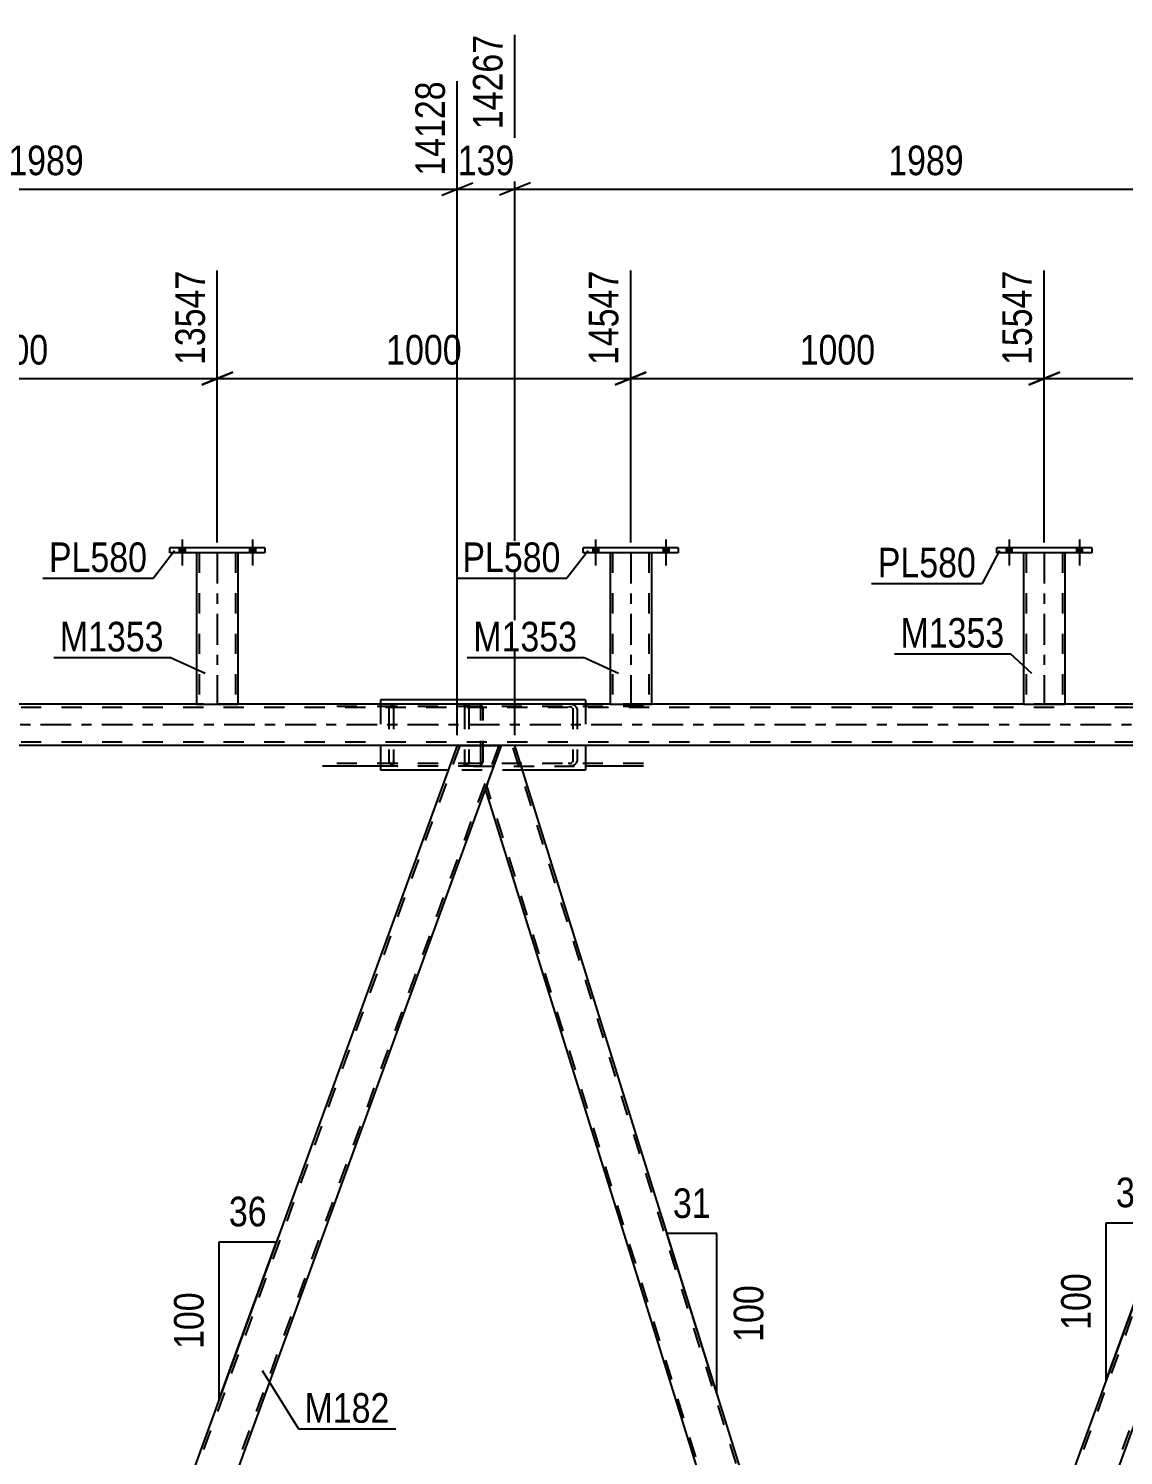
# Model space of a CAD drawing. Header units: millimetres. Extents: x -857 to 332, y -866 to -25.
# Drawn here: x -285.2 to -179.2, y -747.5 to -609.5 of the extents above; entities that cross this region are included whole.
import ezdxf

# ---------------------------------------------------------------- set-up
doc = ezdxf.new("R2010")
doc.units = ezdxf.units.MM
doc.linetypes.add('DXK_LINE_DOT2', pattern=[3.9198, 1.9599, -1.9599])
doc.linetypes.add('DXK_LINE_DOT3', pattern=[5.9187, 2.979, -0.9799, 0.9799, -0.9799])
doc.styles.add('Arial Narrow', font='ARIALN.TTF', dxfattribs={"height": 0.2})

# ---------------------------------------------------------------- blocks, each defined once
blk = doc.blocks.new('Part-570386455-6485 - 6466')
at = {"color": 2, "linetype": 'Continuous'}
for p, q in [((-251.09, -674.44), (-251.09, -674.84)), ((-231.27, -674.44), (-251.09, -674.44)), ((-231.27, -674.44), (-231.27, -674.84)), ((-251.09, -678.84), (-251.09, -681.24)), ((-231.27, -678.84), (-231.27, -681.24)), ((-244.55, -681.24), (-251.09, -681.24)), ((-231.27, -681.24), (-237.35, -681.24))]:
    blk.add_line(p, q, dxfattribs=at)
at = {"color": 7, "linetype": 'DXK_LINE_DOT2'}
for p, q in [((-251.09, -674.84), (-251.09, -678.84)), ((-231.27, -674.84), (-231.27, -678.84)), ((-237.35, -681.24), (-244.55, -681.24))]:
    blk.add_line(p, q, dxfattribs=at)
blk = doc.blocks.new('Part-570386455-6547 - 6466')
at = {"color": 2, "linetype": 'Continuous'}
for p, q in [((-262.29, -659.72), (-271.49, -659.72)), ((-271.49, -660.2), (-271.49, -659.72)), ((-262.29, -659.72), (-262.29, -660.2)), ((-262.29, -660.2), (-271.49, -660.2))]:
    blk.add_line(p, q, dxfattribs=at)
blk = doc.blocks.new('Part-570386455-6513 - 6466')
at = {"color": 7, "linetype": 'DXK_LINE_DOT2'}
for p, q in [((-127.13, -674.84), (-788.89, -674.84)), ((-264.89, -674.84), (-268.89, -674.84)), ((-224.89, -674.84), (-228.89, -674.84)), ((-184.89, -674.84), (-188.89, -674.84)), ((-127.13, -675.16), (-808.78, -675.16)), ((-127.13, -678.52), (-808.78, -678.52)), ((-238.1, -678.84), (-243.67, -678.84))]:
    blk.add_line(p, q, dxfattribs=at)
at = {"color": 2, "linetype": 'Continuous'}
for p, q in [((-268.89, -674.84), (-304.89, -674.84)), ((-228.89, -674.84), (-264.89, -674.84)), ((-188.89, -674.84), (-224.89, -674.84)), ((-148.89, -674.84), (-184.89, -674.84)), ((-243.67, -678.84), (-323.23, -678.84)), ((-158.54, -678.84), (-238.1, -678.84))]:
    blk.add_line(p, q, dxfattribs=at)
at = {"color": 7, "linetype": 'DXK_LINE_DOT3'}
blk.add_line((-127.13, -676.84), (-808.78, -676.84), dxfattribs=at)
blk = doc.blocks.new('Part-570386455-6542 - 6466')
at = {"color": 2, "linetype": 'Continuous'}
for p, q in [((-268.89, -660.2), (-268.89, -674.84)), ((-264.89, -660.2), (-264.89, -674.84)), ((-268.89, -674.84), (-264.89, -674.84))]:
    blk.add_line(p, q, dxfattribs=at)
at = {"color": 7, "linetype": 'DXK_LINE_DOT2'}
for p, q in [((-264.89, -660.2), (-268.89, -660.2)), ((-268.89, -660.2), (-268.86, -660.2)), ((-268.65, -660.2), (-268.65, -674.84)), ((-265.13, -660.2), (-265.13, -674.84)), ((-265.19, -674.84), (-265.15, -674.84)), ((-265.15, -674.84), (-265.19, -674.84)), ((-265.13, -674.84), (-265.15, -674.84)), ((-265.15, -674.84), (-265.13, -674.84))]:
    blk.add_line(p, q, dxfattribs=at)
at = {"color": 7, "linetype": 'DXK_LINE_DOT3'}
blk.add_line((-266.89, -660.2), (-266.89, -674.84), dxfattribs=at)
blk = doc.blocks.new('Part-570386455-6617 - 6466')
at = {"color": 2, "linetype": 'Continuous'}
for p, q in [((-182.29, -659.72), (-191.49, -659.72)), ((-191.49, -660.2), (-191.49, -659.72)), ((-182.29, -659.72), (-182.29, -660.2)), ((-182.29, -660.2), (-191.49, -660.2))]:
    blk.add_line(p, q, dxfattribs=at)
blk = doc.blocks.new('Bolt-570386455-6625 - 6466')
at = {"linetype": 'Continuous'}
for points in [[(-190.01, -659.72), (-190.57, -659.72), (-190.57, -660.2), (-190.01, -660.2)], [(-190.01, -659.72), (-190.57, -659.72), (-190.57, -660.2), (-190.01, -660.2)], [(-183.21, -659.72), (-183.77, -659.72), (-183.77, -660.2), (-183.21, -660.2)], [(-183.21, -659.72), (-183.77, -659.72), (-183.77, -660.2), (-183.21, -660.2)]]:
    blk.add_hatch(color=1, dxfattribs=at).paths.add_polyline_path(points)
at = {"color": 1, "linetype": 'Continuous'}
for p, q in [((-190.57, -659.72), (-190.57, -660.2)), ((-190.57, -659.72), (-190.57, -660.2)), ((-190.29, -658.92), (-190.29, -661.44)), ((-190.29, -658.92), (-190.29, -661.44)), ((-190.01, -659.72), (-190.01, -660.2)), ((-190.01, -659.72), (-190.01, -660.2)), ((-183.77, -659.72), (-183.77, -660.2)), ((-183.77, -659.72), (-183.77, -660.2)), ((-183.49, -658.92), (-183.49, -661.44)), ((-183.49, -658.92), (-183.49, -661.44)), ((-183.21, -659.72), (-183.21, -660.2)), ((-183.21, -659.72), (-183.21, -660.2))]:
    blk.add_line(p, q, dxfattribs=at)
blk = doc.blocks.new('Bolt-570386455-6642 - 6466')
at = {"linetype": 'Continuous'}
for points in [[(-270.01, -659.72), (-270.57, -659.72), (-270.57, -660.2), (-270.01, -660.2)], [(-270.01, -659.72), (-270.57, -659.72), (-270.57, -660.2), (-270.01, -660.2)], [(-263.21, -659.72), (-263.77, -659.72), (-263.77, -660.2), (-263.21, -660.2)], [(-263.21, -659.72), (-263.77, -659.72), (-263.77, -660.2), (-263.21, -660.2)]]:
    blk.add_hatch(color=1, dxfattribs=at).paths.add_polyline_path(points)
at = {"color": 1, "linetype": 'Continuous'}
for p, q in [((-270.57, -659.72), (-270.57, -660.2)), ((-270.57, -659.72), (-270.57, -660.2)), ((-270.29, -658.92), (-270.29, -661.44)), ((-270.29, -658.92), (-270.29, -661.44)), ((-270.01, -659.72), (-270.01, -660.2)), ((-270.01, -659.72), (-270.01, -660.2)), ((-263.77, -659.72), (-263.77, -660.2)), ((-263.77, -659.72), (-263.77, -660.2)), ((-263.49, -658.92), (-263.49, -661.44)), ((-263.49, -658.92), (-263.49, -661.44)), ((-263.21, -659.72), (-263.21, -660.2)), ((-263.21, -659.72), (-263.21, -660.2))]:
    blk.add_line(p, q, dxfattribs=at)
blk = doc.blocks.new('Part-570386455-6818 - 6466')
at = {"color": 2, "linetype": 'Continuous'}
for p, q in [((-188.89, -660.2), (-188.89, -674.84)), ((-184.89, -660.2), (-184.89, -674.84)), ((-188.89, -674.84), (-184.89, -674.84))]:
    blk.add_line(p, q, dxfattribs=at)
at = {"color": 7, "linetype": 'DXK_LINE_DOT2'}
for p, q in [((-184.89, -660.2), (-188.89, -660.2)), ((-188.89, -660.2), (-188.86, -660.2)), ((-188.65, -660.2), (-188.65, -674.84)), ((-185.13, -660.2), (-185.13, -674.84)), ((-185.15, -674.84), (-185.19, -674.84)), ((-185.19, -674.84), (-185.15, -674.84)), ((-185.15, -674.84), (-185.13, -674.84)), ((-185.13, -674.84), (-185.15, -674.84))]:
    blk.add_line(p, q, dxfattribs=at)
at = {"color": 7, "linetype": 'DXK_LINE_DOT3'}
blk.add_line((-186.89, -660.2), (-186.89, -674.84), dxfattribs=at)
blk = doc.blocks.new('Part-570386455-6834 - 6466')
at = {"color": 7, "linetype": 'DXK_LINE_DOT2'}
for p, q in [((-242.12, -674.84), (-242.45, -674.88)), ((-242.29, -675.1), (-242.12, -675.08)), ((-225.66, -674.84), (-242.12, -674.84)), ((-225.66, -675.08), (-242.12, -675.08)), ((-232.61, -674.88), (-232.95, -674.84)), ((-232.95, -675.08), (-232.78, -675.1)), ((-242.93, -675.14), (-242.99, -675.32)), ((-242.99, -675.32), (-242.99, -680.36)), ((-242.56, -675.32), (-242.52, -675.23)), ((-242.56, -675.32), (-242.56, -680.36)), ((-232.54, -675.23), (-232.51, -675.32)), ((-232.51, -675.32), (-232.51, -680.36)), ((-232.07, -675.32), (-232.14, -675.14)), ((-232.07, -675.32), (-232.07, -680.36)), ((-242.99, -680.36), (-242.93, -680.55)), ((-242.52, -680.45), (-242.56, -680.36)), ((-242.12, -680.6), (-242.29, -680.58)), ((-225.66, -680.6), (-242.12, -680.6)), ((-232.78, -680.58), (-232.95, -680.6)), ((-232.51, -680.36), (-232.54, -680.45)), ((-232.14, -680.55), (-232.07, -680.36)), ((-242.45, -680.8), (-242.12, -680.84)), ((-242.12, -680.84), (-231.27, -680.84)), ((-232.95, -680.84), (-232.61, -680.8))]:
    blk.add_line(p, q, dxfattribs=at)
at = {"color": 2, "linetype": 'Continuous'}
blk.add_line((-225.66, -680.84), (-231.27, -680.84), dxfattribs=at)
at = {"color": 7, "linetype": 'DXK_LINE_DOT2'}
for centre, radius, start, end in [((-242.32, -675.68), 0.817, 99.5182, 138.0638), ((-242.22, -675.5), 0.409, 99.5182, 138.0638), ((-232.85, -675.5), 0.409, 41.9362, 80.4818), ((-232.75, -675.68), 0.817, 41.9362, 80.4818), ((-242.32, -680), 0.817, 221.9362, 260.4818), ((-242.22, -680.18), 0.409, 221.9362, 260.4818), ((-232.85, -680.18), 0.409, 279.5182, 318.0638), ((-232.75, -680), 0.817, 279.5182, 318.0638)]:
    blk.add_arc(centre, radius, start, end, dxfattribs=at)
blk = doc.blocks.new('Part-570386455-7060 - 6466')
at = {"color": 7, "linetype": 'DXK_LINE_DOT2'}
for p, q in [((-241.62, -674.84), (-256.7, -674.84)), ((-241.62, -675.08), (-256.7, -675.08)), ((-249.42, -674.84), (-249.75, -674.88)), ((-249.59, -675.1), (-249.42, -675.08)), ((-242.99, -675.08), (-242.99, -674.84)), ((-241.45, -674.88), (-241.62, -674.84)), ((-241.62, -675.08), (-241.54, -675.1)), ((-241.54, -675.1), (-241.47, -675.15)), ((-241.31, -674.98), (-241.45, -674.88)), ((-241.22, -675.14), (-241.31, -674.98)), ((-250.22, -675.14), (-250.29, -675.32)), ((-250.29, -675.32), (-250.29, -680.36)), ((-249.85, -675.32), (-249.82, -675.23)), ((-249.85, -675.32), (-249.85, -680.36)), ((-241.47, -675.15), (-241.42, -675.23)), ((-241.42, -675.23), (-241.4, -675.32)), ((-241.4, -680.36), (-241.4, -675.32)), ((-241.18, -675.32), (-241.22, -675.14)), ((-241.18, -680.36), (-241.18, -675.32)), ((-241.62, -680.6), (-256.7, -680.6)), ((-250.29, -680.36), (-250.22, -680.55)), ((-249.82, -680.45), (-249.85, -680.36)), ((-249.42, -680.6), (-249.59, -680.58)), ((-242.99, -680.84), (-242.99, -680.6)), ((-241.54, -680.58), (-241.62, -680.6)), ((-241.47, -680.53), (-241.54, -680.58)), ((-241.42, -680.45), (-241.47, -680.53)), ((-241.4, -680.36), (-241.42, -680.45)), ((-241.31, -680.7), (-241.22, -680.55)), ((-241.22, -680.55), (-241.18, -680.36)), ((-241.62, -680.84), (-251.09, -680.84)), ((-249.75, -680.8), (-249.42, -680.84)), ((-241.62, -680.84), (-241.45, -680.8)), ((-241.45, -680.8), (-241.31, -680.7))]:
    blk.add_line(p, q, dxfattribs=at)
at = {"color": 2, "linetype": 'Continuous'}
blk.add_line((-251.09, -680.84), (-256.7, -680.84), dxfattribs=at)
at = {"color": 7, "linetype": 'DXK_LINE_DOT2'}
for centre, radius, start, end in [((-249.62, -675.68), 0.817, 99.5182, 138.0638), ((-249.52, -675.5), 0.409, 99.5182, 138.0638), ((-249.62, -680), 0.817, 221.9362, 260.4818), ((-249.52, -680.18), 0.409, 221.9362, 260.4818)]:
    blk.add_arc(centre, radius, start, end, dxfattribs=at)
blk = doc.blocks.new('Part-570386455-7066 - 6466')
at = {"color": 7, "linetype": 'DXK_LINE_DOT2'}
for p, q in [((-243.42, -678.84), (-287.54, -800.06)), ((-239.67, -678.84), (-283.79, -800.06)), ((-239.42, -678.84), (-240.97, -683.09)), ((-286.53, -796.59), (-287.8, -800.06)), ((-283.54, -800.06), (-287.8, -800.06))]:
    blk.add_line(p, q, dxfattribs=at)
at = {"color": 2, "linetype": 'Continuous'}
for p, q in [((-243.67, -678.84), (-286.53, -796.59)), ((-243.67, -678.84), (-239.42, -678.84)), ((-240.97, -683.09), (-283.54, -800.06))]:
    blk.add_line(p, q, dxfattribs=at)
blk = doc.blocks.new('Part-570386455-7079 - 6466')
at = {"color": 2, "linetype": 'Continuous'}
for p, q in [((-239.42, -678.84), (-240.97, -683.09)), ((-238.1, -678.84), (-239.42, -678.84)), ((-201.4, -796.59), (-238.1, -678.84)), ((-240.97, -683.09), (-204.51, -800.06)), ((-202.66, -800.06), (-201.4, -796.59))]:
    blk.add_line(p, q, dxfattribs=at)
at = {"color": 7, "linetype": 'DXK_LINE_DOT2'}
for p, q in [((-201.53, -796.96), (-238.35, -678.84)), ((-204.25, -800.06), (-240.83, -682.72)), ((-201.53, -796.96), (-201.67, -797.33)), ((-204.51, -800.06), (-202.66, -800.06))]:
    blk.add_line(p, q, dxfattribs=at)
blk = doc.blocks.new('Part-570386455-7085 - 6466')
at = {"color": 7, "linetype": 'DXK_LINE_DOT2'}
for p, q in [((-158.29, -678.84), (-202.41, -800.06)), ((-154.54, -678.84), (-198.66, -800.06)), ((-201.4, -796.59), (-202.66, -800.06)), ((-198.4, -800.06), (-202.66, -800.06))]:
    blk.add_line(p, q, dxfattribs=at)
at = {"color": 2, "linetype": 'Continuous'}
for p, q in [((-158.54, -678.84), (-201.4, -796.59)), ((-154.28, -678.84), (-198.4, -800.06)), ((-154.28, -678.84), (-158.54, -678.84))]:
    blk.add_line(p, q, dxfattribs=at)
blk = doc.blocks.new('Part-570386455-7099 - 6466')
at = {"color": 2, "linetype": 'Continuous'}
for p, q in [((-222.29, -659.72), (-231.49, -659.72)), ((-231.49, -660.2), (-231.49, -659.72)), ((-222.29, -659.72), (-222.29, -660.2)), ((-222.29, -660.2), (-231.49, -660.2))]:
    blk.add_line(p, q, dxfattribs=at)
blk = doc.blocks.new('Part-570386455-7104 - 6466')
at = {"color": 2, "linetype": 'Continuous'}
for p, q in [((-228.89, -660.2), (-228.89, -674.84)), ((-224.89, -660.2), (-224.89, -674.84)), ((-228.89, -674.84), (-224.89, -674.84))]:
    blk.add_line(p, q, dxfattribs=at)
at = {"color": 7, "linetype": 'DXK_LINE_DOT2'}
for p, q in [((-224.89, -660.2), (-228.89, -660.2)), ((-228.89, -660.2), (-228.86, -660.2)), ((-228.65, -660.2), (-228.65, -674.84)), ((-225.13, -660.2), (-225.13, -674.84)), ((-225.19, -674.84), (-225.15, -674.84)), ((-225.15, -674.84), (-225.19, -674.84)), ((-225.13, -674.84), (-225.15, -674.84)), ((-225.15, -674.84), (-225.13, -674.84))]:
    blk.add_line(p, q, dxfattribs=at)
at = {"color": 7, "linetype": 'DXK_LINE_DOT3'}
blk.add_line((-226.89, -660.2), (-226.89, -674.84), dxfattribs=at)
blk = doc.blocks.new('Bolt-570386455-7131 - 6466')
at = {"linetype": 'Continuous'}
for points in [[(-230.01, -659.72), (-230.57, -659.72), (-230.57, -660.2), (-230.01, -660.2)], [(-230.01, -659.72), (-230.57, -659.72), (-230.57, -660.2), (-230.01, -660.2)], [(-223.21, -659.72), (-223.77, -659.72), (-223.77, -660.2), (-223.21, -660.2)], [(-223.21, -659.72), (-223.77, -659.72), (-223.77, -660.2), (-223.21, -660.2)]]:
    blk.add_hatch(color=1, dxfattribs=at).paths.add_polyline_path(points)
at = {"color": 1, "linetype": 'Continuous'}
for p, q in [((-230.57, -659.72), (-230.57, -660.2)), ((-230.57, -659.72), (-230.57, -660.2)), ((-230.29, -658.92), (-230.29, -661.44)), ((-230.29, -658.92), (-230.29, -661.44)), ((-230.01, -659.72), (-230.01, -660.2)), ((-230.01, -659.72), (-230.01, -660.2)), ((-223.77, -659.72), (-223.77, -660.2)), ((-223.77, -659.72), (-223.77, -660.2)), ((-223.49, -658.92), (-223.49, -661.44)), ((-223.49, -658.92), (-223.49, -661.44)), ((-223.21, -659.72), (-223.21, -660.2)), ((-223.21, -659.72), (-223.21, -660.2))]:
    blk.add_line(p, q, dxfattribs=at)
blk = doc.blocks.new('StraightDimension-570386455-8242 - 6466')
at = {"color": 7, "linetype": 'Continuous'}
blk.add_line((-141.88, -678.84), (-498.82, -678.84), dxfattribs=at)
blk = doc.blocks.new('StraightDimension-570386455-17857 - 6466')
at = {"color": 7, "linetype": 'Continuous'}
for p, q in [((-186.89, -659.2), (-186.89, -632.9)), ((-146.89, -659.2), (-146.89, -632.9)), ((-185.39, -642.74), (-188.39, -643.94)), ((-186.89, -643.34), (-146.89, -643.34)), ((-148.39, -643.94), (-145.39, -642.74))]:
    blk.add_line(p, q, dxfattribs=at)
at = {"color": 0}
blk.add_wipeout([(-162.64, -642.59), (-162.64, -638.39), (-171.15, -638.39), (-171.15, -642.59)], dxfattribs=at)
at = {"color": 3, "style": 'Arial Narrow'}
blk.add_text('1000', height=2.863, dxfattribs=at).set_placement((-170.55, -641.99))
at = {"color": 0, "linetype": 'Continuous'}
blk.add_wipeout([(-147.49, -632.3), (-151.69, -632.3), (-151.69, -642.64), (-147.49, -642.64)], dxfattribs=at)
at = {"color": 3, "linetype": 'Continuous', "style": 'Arial Narrow'}
blk.add_text('16547', height=2.863, rotation=90.0002, dxfattribs=at).set_placement((-148.09, -642.04))
blk = doc.blocks.new('StraightDimension-570386455-17858 - 6466')
at = {"color": 7, "linetype": 'Continuous'}
for p, q in [((-226.89, -659.2), (-226.89, -632.9)), ((-186.89, -659.2), (-186.89, -632.9)), ((-225.39, -642.74), (-228.39, -643.94)), ((-226.89, -643.34), (-186.89, -643.34)), ((-188.39, -643.94), (-185.39, -642.74))]:
    blk.add_line(p, q, dxfattribs=at)
at = {"color": 0}
blk.add_wipeout([(-202.64, -642.59), (-202.64, -638.39), (-211.15, -638.39), (-211.15, -642.59)], dxfattribs=at)
at = {"color": 3, "style": 'Arial Narrow'}
blk.add_text('1000', height=2.863, dxfattribs=at).set_placement((-210.55, -641.99))
at = {"color": 0, "linetype": 'Continuous'}
blk.add_wipeout([(-187.49, -632.3), (-191.69, -632.3), (-191.69, -642.64), (-187.49, -642.64)], dxfattribs=at)
at = {"color": 3, "linetype": 'Continuous', "style": 'Arial Narrow'}
blk.add_text('15547', height=2.863, rotation=90.0002, dxfattribs=at).set_placement((-188.09, -642.04))
blk = doc.blocks.new('StraightDimension-570386455-17859 - 6466')
at = {"color": 7, "linetype": 'Continuous'}
for p, q in [((-266.89, -659.2), (-266.89, -632.9)), ((-226.89, -659.2), (-226.89, -632.9)), ((-265.39, -642.74), (-268.39, -643.94)), ((-266.89, -643.34), (-226.89, -643.34)), ((-228.39, -643.94), (-225.39, -642.74))]:
    blk.add_line(p, q, dxfattribs=at)
at = {"color": 0}
blk.add_wipeout([(-242.64, -642.59), (-242.64, -638.39), (-251.15, -638.39), (-251.15, -642.59)], dxfattribs=at)
at = {"color": 3, "style": 'Arial Narrow'}
blk.add_text('1000', height=2.863, dxfattribs=at).set_placement((-250.55, -641.99))
at = {"color": 0, "linetype": 'Continuous'}
blk.add_wipeout([(-227.49, -632.3), (-231.69, -632.3), (-231.69, -642.64), (-227.49, -642.64)], dxfattribs=at)
at = {"color": 3, "linetype": 'Continuous', "style": 'Arial Narrow'}
blk.add_text('14547', height=2.863, rotation=90.0002, dxfattribs=at).set_placement((-228.09, -642.04))
blk = doc.blocks.new('StraightDimension-570386455-17860 - 6466')
at = {"color": 7, "linetype": 'Continuous'}
for p, q in [((-306.89, -659.2), (-306.89, -632.9)), ((-266.89, -659.2), (-266.89, -632.9)), ((-305.39, -642.74), (-308.39, -643.94)), ((-306.89, -643.34), (-266.89, -643.34)), ((-268.39, -643.94), (-265.39, -642.74))]:
    blk.add_line(p, q, dxfattribs=at)
at = {"color": 0}
blk.add_wipeout([(-282.64, -642.59), (-282.64, -638.39), (-291.15, -638.39), (-291.15, -642.59)], dxfattribs=at)
at = {"color": 3, "style": 'Arial Narrow'}
blk.add_text('1000', height=2.863, dxfattribs=at).set_placement((-290.55, -641.99))
at = {"color": 0, "linetype": 'Continuous'}
blk.add_wipeout([(-267.49, -632.3), (-271.69, -632.3), (-271.69, -642.64), (-267.49, -642.64)], dxfattribs=at)
at = {"color": 3, "linetype": 'Continuous', "style": 'Arial Narrow'}
blk.add_text('13547', height=2.863, rotation=90.0002, dxfattribs=at).set_placement((-268.09, -642.04))
blk = doc.blocks.new('StraightDimension-570386455-46988 - 6466')
at = {"color": 7, "linetype": 'Continuous'}
for p, q in [((-238.1, -677.84), (-238.1, -610.08)), ((-158.54, -677.84), (-158.54, -614.58)), ((-236.6, -624.42), (-239.6, -625.62)), ((-238.1, -625.02), (-158.54, -625.02)), ((-160.04, -625.62), (-157.04, -624.42))]:
    blk.add_line(p, q, dxfattribs=at)
at = {"color": 0}
blk.add_wipeout([(-194.06, -624.27), (-194.06, -620.07), (-202.58, -620.07), (-202.58, -624.27)], dxfattribs=at)
at = {"color": 3, "style": 'Arial Narrow'}
blk.add_text('1989', height=2.863, dxfattribs=at).set_placement((-201.98, -623.67))
at = {"color": 0, "linetype": 'Continuous'}
blk.add_wipeout([(-159.14, -613.98), (-163.34, -613.98), (-163.34, -624.32), (-159.14, -624.32)], dxfattribs=at)
at = {"color": 3, "linetype": 'Continuous', "style": 'Arial Narrow'}
blk.add_text('16256', height=2.863, rotation=90.0002, dxfattribs=at).set_placement((-159.74, -623.72))
blk = doc.blocks.new('StraightDimension-570386455-46989 - 6466')
at = {"color": 7, "linetype": 'Continuous'}
for p, q in [((-238.1, -677.84), (-238.1, -610.08)), ((-243.67, -677.84), (-243.67, -614.58)), ((-245.17, -625.62), (-242.17, -624.42)), ((-243.67, -625.02), (-238.1, -625.02)), ((-236.6, -624.42), (-239.6, -625.62))]:
    blk.add_line(p, q, dxfattribs=at)
at = {"color": 0}
blk.add_wipeout([(-237.55, -624.27), (-237.55, -620.07), (-244.23, -620.07), (-244.23, -624.27)], dxfattribs=at)
at = {"color": 3, "style": 'Arial Narrow'}
blk.add_text('139', height=2.863, dxfattribs=at).set_placement((-243.63, -623.67))
at = {"color": 0, "linetype": 'Continuous'}
blk.add_wipeout([(-238.7, -609.48), (-242.9, -609.48), (-242.9, -619.82), (-238.7, -619.82)], dxfattribs=at)
at = {"color": 3, "linetype": 'Continuous', "style": 'Arial Narrow'}
blk.add_text('14267', height=2.863, rotation=90.0002, dxfattribs=at).set_placement((-239.3, -619.22))
blk = doc.blocks.new('StraightDimension-570386455-46990 - 6466')
at = {"color": 7, "linetype": 'Continuous'}
for p, q in [((-323.23, -677.84), (-323.23, -610.08)), ((-243.67, -677.84), (-243.67, -614.58)), ((-321.73, -624.42), (-324.73, -625.62)), ((-323.23, -625.02), (-243.67, -625.02)), ((-245.17, -625.62), (-242.17, -624.42))]:
    blk.add_line(p, q, dxfattribs=at)
at = {"color": 0}
blk.add_wipeout([(-279.2, -624.27), (-279.2, -620.07), (-287.71, -620.07), (-287.71, -624.27)], dxfattribs=at)
at = {"color": 3, "style": 'Arial Narrow'}
blk.add_text('1989', height=2.863, dxfattribs=at).set_placement((-287.11, -623.67))
at = {"color": 0, "linetype": 'Continuous'}
blk.add_wipeout([(-244.27, -613.98), (-248.47, -613.98), (-248.47, -624.32), (-244.27, -624.32)], dxfattribs=at)
at = {"color": 3, "linetype": 'Continuous', "style": 'Arial Narrow'}
blk.add_text('14128', height=2.863, rotation=90.0002, dxfattribs=at).set_placement((-244.87, -623.72))
blk = doc.blocks.new('AngleDimension-570386455-49946 - 6466')
at = {"color": 7, "linetype": 'Continuous'}
for p, q in [((-223.91, -724.41), (-223.39, -726.07)), ((-218.57, -726.07), (-223.39, -726.07)), ((-218.57, -741.54), (-223.39, -726.07)), ((-218.57, -741.54), (-218.57, -726.07))]:
    blk.add_line(p, q, dxfattribs=at)
at = {"color": 0}
blk.add_wipeout([(-213.47, -730.47), (-217.67, -730.47), (-217.67, -737.15), (-213.47, -737.15)], dxfattribs=at)
at = {"color": 3, "style": 'Arial Narrow'}
blk.add_text('100', height=2.863, rotation=90.0002, dxfattribs=at).set_placement((-214.07, -736.55))
at = {"color": 0}
blk.add_wipeout([(-218.55, -725.17), (-218.55, -720.97), (-223.41, -720.97), (-223.41, -725.17)], dxfattribs=at)
at = {"color": 3, "style": 'Arial Narrow'}
blk.add_text('31', height=2.863, dxfattribs=at).set_placement((-222.81, -724.57))
blk = doc.blocks.new('AngleDimension-570386455-49948 - 6466')
at = {"color": 7, "linetype": 'Continuous'}
for p, q in [((-266.72, -726.88), (-261.18, -726.88)), ((-266.72, -742.11), (-261.18, -726.88)), ((-266.72, -742.11), (-266.72, -726.88)), ((-261.02, -726.46), (-261.18, -726.88))]:
    blk.add_line(p, q, dxfattribs=at)
at = {"color": 0}
blk.add_wipeout([(-267.62, -731.15), (-271.82, -731.15), (-271.82, -737.84), (-267.62, -737.84)], dxfattribs=at)
at = {"color": 3, "style": 'Arial Narrow'}
blk.add_text('100', height=2.863, rotation=90.0002, dxfattribs=at).set_placement((-268.22, -737.24))
at = {"color": 0}
blk.add_wipeout([(-261.52, -725.98), (-261.52, -721.78), (-266.37, -721.78), (-266.37, -725.98)], dxfattribs=at)
at = {"color": 3, "style": 'Arial Narrow'}
blk.add_text('36', height=2.863, dxfattribs=at).set_placement((-265.77, -725.38))
blk = doc.blocks.new('AngleDimension-570386455-49952 - 6466')
at = {"color": 7, "linetype": 'Continuous'}
for p, q in [((-175.2, -724.61), (-175.35, -725.03)), ((-180.89, -725.03), (-175.35, -725.03)), ((-180.89, -740.26), (-175.35, -725.03)), ((-180.89, -740.26), (-180.89, -725.03))]:
    blk.add_line(p, q, dxfattribs=at)
at = {"color": 0}
blk.add_wipeout([(-181.79, -729.3), (-185.99, -729.3), (-185.99, -735.99), (-181.79, -735.99)], dxfattribs=at)
at = {"color": 3, "style": 'Arial Narrow'}
blk.add_text('100', height=2.863, rotation=90.0002, dxfattribs=at).set_placement((-182.39, -735.39))
at = {"color": 0}
blk.add_wipeout([(-175.7, -724.13), (-175.7, -719.93), (-180.55, -719.93), (-180.55, -724.13)], dxfattribs=at)
at = {"color": 3, "style": 'Arial Narrow'}
blk.add_text('36', height=2.863, dxfattribs=at).set_placement((-179.95, -723.53))
blk = doc.blocks.new('Mark-570386455-6613 - 6466')
at = {"color": 0}
blk.add_wipeout([(-193.48, -662.59), (-193.48, -659.59), (-202.99, -659.59), (-202.99, -662.59)], dxfattribs=at)
blk.add_wipeout([(-193.48, -662.59), (-193.48, -659.59), (-202.99, -659.59), (-202.99, -662.59)], dxfattribs=at)
at = {"color": 30, "linetype": 'Continuous'}
for p in [(-191.23, -659.97), (-203.59, -663.19)]:
    blk.add_line(p, (-192.88, -663.19), dxfattribs=at)
at = {"color": 3, "style": 'Arial Narrow'}
blk.add_text('PL580', height=2.863, dxfattribs=at).set_placement((-202.99, -662.59))
blk = doc.blocks.new('Mark-570386455-6538 - 6466')
at = {"color": 0}
blk.add_wipeout([(-272.07, -669.75), (-272.07, -666.75), (-282.12, -666.75), (-282.12, -669.75)], dxfattribs=at)
blk.add_wipeout([(-272.07, -669.75), (-272.07, -666.75), (-282.12, -666.75), (-282.12, -669.75)], dxfattribs=at)
at = {"color": 30, "linetype": 'Continuous'}
for p in [(-282.72, -670.35), (-268.08, -671.9)]:
    blk.add_line(p, (-271.47, -670.35), dxfattribs=at)
at = {"color": 3, "style": 'Arial Narrow'}
blk.add_text('M1353', height=2.863, dxfattribs=at).set_placement((-282.12, -669.75))
blk = doc.blocks.new('Mark-570386455-6543 - 6466')
at = {"color": 0}
blk.add_wipeout([(-273.67, -662.07), (-273.67, -659.07), (-283.18, -659.07), (-283.18, -662.07)], dxfattribs=at)
blk.add_wipeout([(-273.67, -662.07), (-273.67, -659.07), (-283.18, -659.07), (-283.18, -662.07)], dxfattribs=at)
at = {"color": 30, "linetype": 'Continuous'}
for p in [(-271.02, -660.01), (-283.78, -662.67)]:
    blk.add_line(p, (-273.07, -662.67), dxfattribs=at)
at = {"color": 3, "style": 'Arial Narrow'}
blk.add_text('PL580', height=2.863, dxfattribs=at).set_placement((-283.18, -662.07))
blk = doc.blocks.new('Mark-570386455-7095 - 6466')
at = {"color": 0}
blk.add_wipeout([(-233.67, -662.07), (-233.67, -659.07), (-243.18, -659.07), (-243.18, -662.07)], dxfattribs=at)
blk.add_wipeout([(-233.67, -662.07), (-233.67, -659.07), (-243.18, -659.07), (-243.18, -662.07)], dxfattribs=at)
at = {"color": 30, "linetype": 'Continuous'}
for p in [(-231.02, -660.01), (-243.78, -662.67)]:
    blk.add_line(p, (-233.07, -662.67), dxfattribs=at)
at = {"color": 3, "style": 'Arial Narrow'}
blk.add_text('PL580', height=2.863, dxfattribs=at).set_placement((-243.18, -662.07))
blk = doc.blocks.new('Mark-570386455-6814 - 6466')
at = {"color": 0}
blk.add_wipeout([(-190.74, -669.38), (-190.74, -666.38), (-200.79, -666.38), (-200.79, -669.38)], dxfattribs=at)
blk.add_wipeout([(-190.74, -669.38), (-190.74, -666.38), (-200.79, -666.38), (-200.79, -669.38)], dxfattribs=at)
at = {"color": 30, "linetype": 'Continuous'}
for p in [(-201.39, -669.98), (-188.08, -671.9)]:
    blk.add_line(p, (-190.14, -669.98), dxfattribs=at)
at = {"color": 3, "style": 'Arial Narrow'}
blk.add_text('M1353', height=2.863, dxfattribs=at).set_placement((-200.79, -669.38))
blk = doc.blocks.new('Mark-570386455-7062 - 6466')
at = {"color": 0}
blk.add_wipeout([(-250.22, -744.38), (-250.22, -741.38), (-258.45, -741.38), (-258.45, -744.38)], dxfattribs=at)
blk.add_wipeout([(-250.22, -744.38), (-250.22, -741.38), (-258.45, -741.38), (-258.45, -744.38)], dxfattribs=at)
at = {"color": 30, "linetype": 'Continuous'}
for p, q in [((-262.54, -739.31), (-259.05, -744.98)), ((-259.05, -744.98), (-249.62, -744.98))]:
    blk.add_line(p, q, dxfattribs=at)
at = {"color": 3, "style": 'Arial Narrow'}
blk.add_text('M182', height=2.863, dxfattribs=at).set_placement((-258.45, -744.38))
blk = doc.blocks.new('Mark-570386455-7100 - 6466')
at = {"color": 0}
blk.add_wipeout([(-232.07, -669.75), (-232.07, -666.75), (-242.12, -666.75), (-242.12, -669.75)], dxfattribs=at)
blk.add_wipeout([(-232.07, -669.75), (-232.07, -666.75), (-242.12, -666.75), (-242.12, -669.75)], dxfattribs=at)
at = {"color": 30, "linetype": 'Continuous'}
for p in [(-242.72, -670.35), (-228.08, -671.9)]:
    blk.add_line(p, (-231.47, -670.35), dxfattribs=at)
at = {"color": 3, "style": 'Arial Narrow'}
blk.add_text('M1353', height=2.863, dxfattribs=at).set_placement((-242.12, -669.75))

msp = doc.modelspace()

# ---------------------------------------------------------------- block references
for name in ['Part-570386455-6547 - 6466', 'Bolt-570386455-6642 - 6466', 'Part-570386455-7099 - 6466', 'Bolt-570386455-7131 - 6466', 'Part-570386455-6617 - 6466', 'Bolt-570386455-6625 - 6466', 'Part-570386455-6542 - 6466', 'Part-570386455-7104 - 6466', 'Part-570386455-6818 - 6466', 'Part-570386455-6513 - 6466', 'Part-570386455-7060 - 6466', 'Part-570386455-6485 - 6466', 'Part-570386455-6834 - 6466', 'Part-570386455-7066 - 6466', 'Part-570386455-7079 - 6466', 'Part-570386455-7085 - 6466']:
    msp.add_blockref(name, (0, 0))

# ---------------------------------------------------------------- next in the draw order: block references
for name in ['StraightDimension-570386455-17857 - 6466', 'StraightDimension-570386455-8242 - 6466']:
    msp.add_blockref(name, (0, 0))

# ---------------------------------------------------------------- next in the draw order: block references
for name in ['StraightDimension-570386455-17858 - 6466', 'AngleDimension-570386455-49952 - 6466', 'AngleDimension-570386455-49948 - 6466', 'AngleDimension-570386455-49946 - 6466']:
    msp.add_blockref(name, (0, 0))

# ---------------------------------------------------------------- next in the draw order: block references
for name in ['StraightDimension-570386455-17859 - 6466', 'Mark-570386455-7062 - 6466']:
    msp.add_blockref(name, (0, 0))

# ---------------------------------------------------------------- next in the draw order: block references
for name in ['StraightDimension-570386455-46988 - 6466', 'StraightDimension-570386455-17860 - 6466']:
    msp.add_blockref(name, (0, 0))

# ---------------------------------------------------------------- next in the draw order: block references
for name in ['StraightDimension-570386455-46989 - 6466', 'Mark-570386455-6613 - 6466', 'Mark-570386455-6814 - 6466']:
    msp.add_blockref(name, (0, 0))

# ---------------------------------------------------------------- next in the draw order: block references
msp.add_blockref('StraightDimension-570386455-46990 - 6466', (0, 0))

# ---------------------------------------------------------------- next in the draw order: block references
for name in ['Mark-570386455-6543 - 6466', 'Mark-570386455-7095 - 6466', 'Mark-570386455-6538 - 6466', 'Mark-570386455-7100 - 6466']:
    msp.add_blockref(name, (0, 0))

doc.saveas('drawing.dxf')
